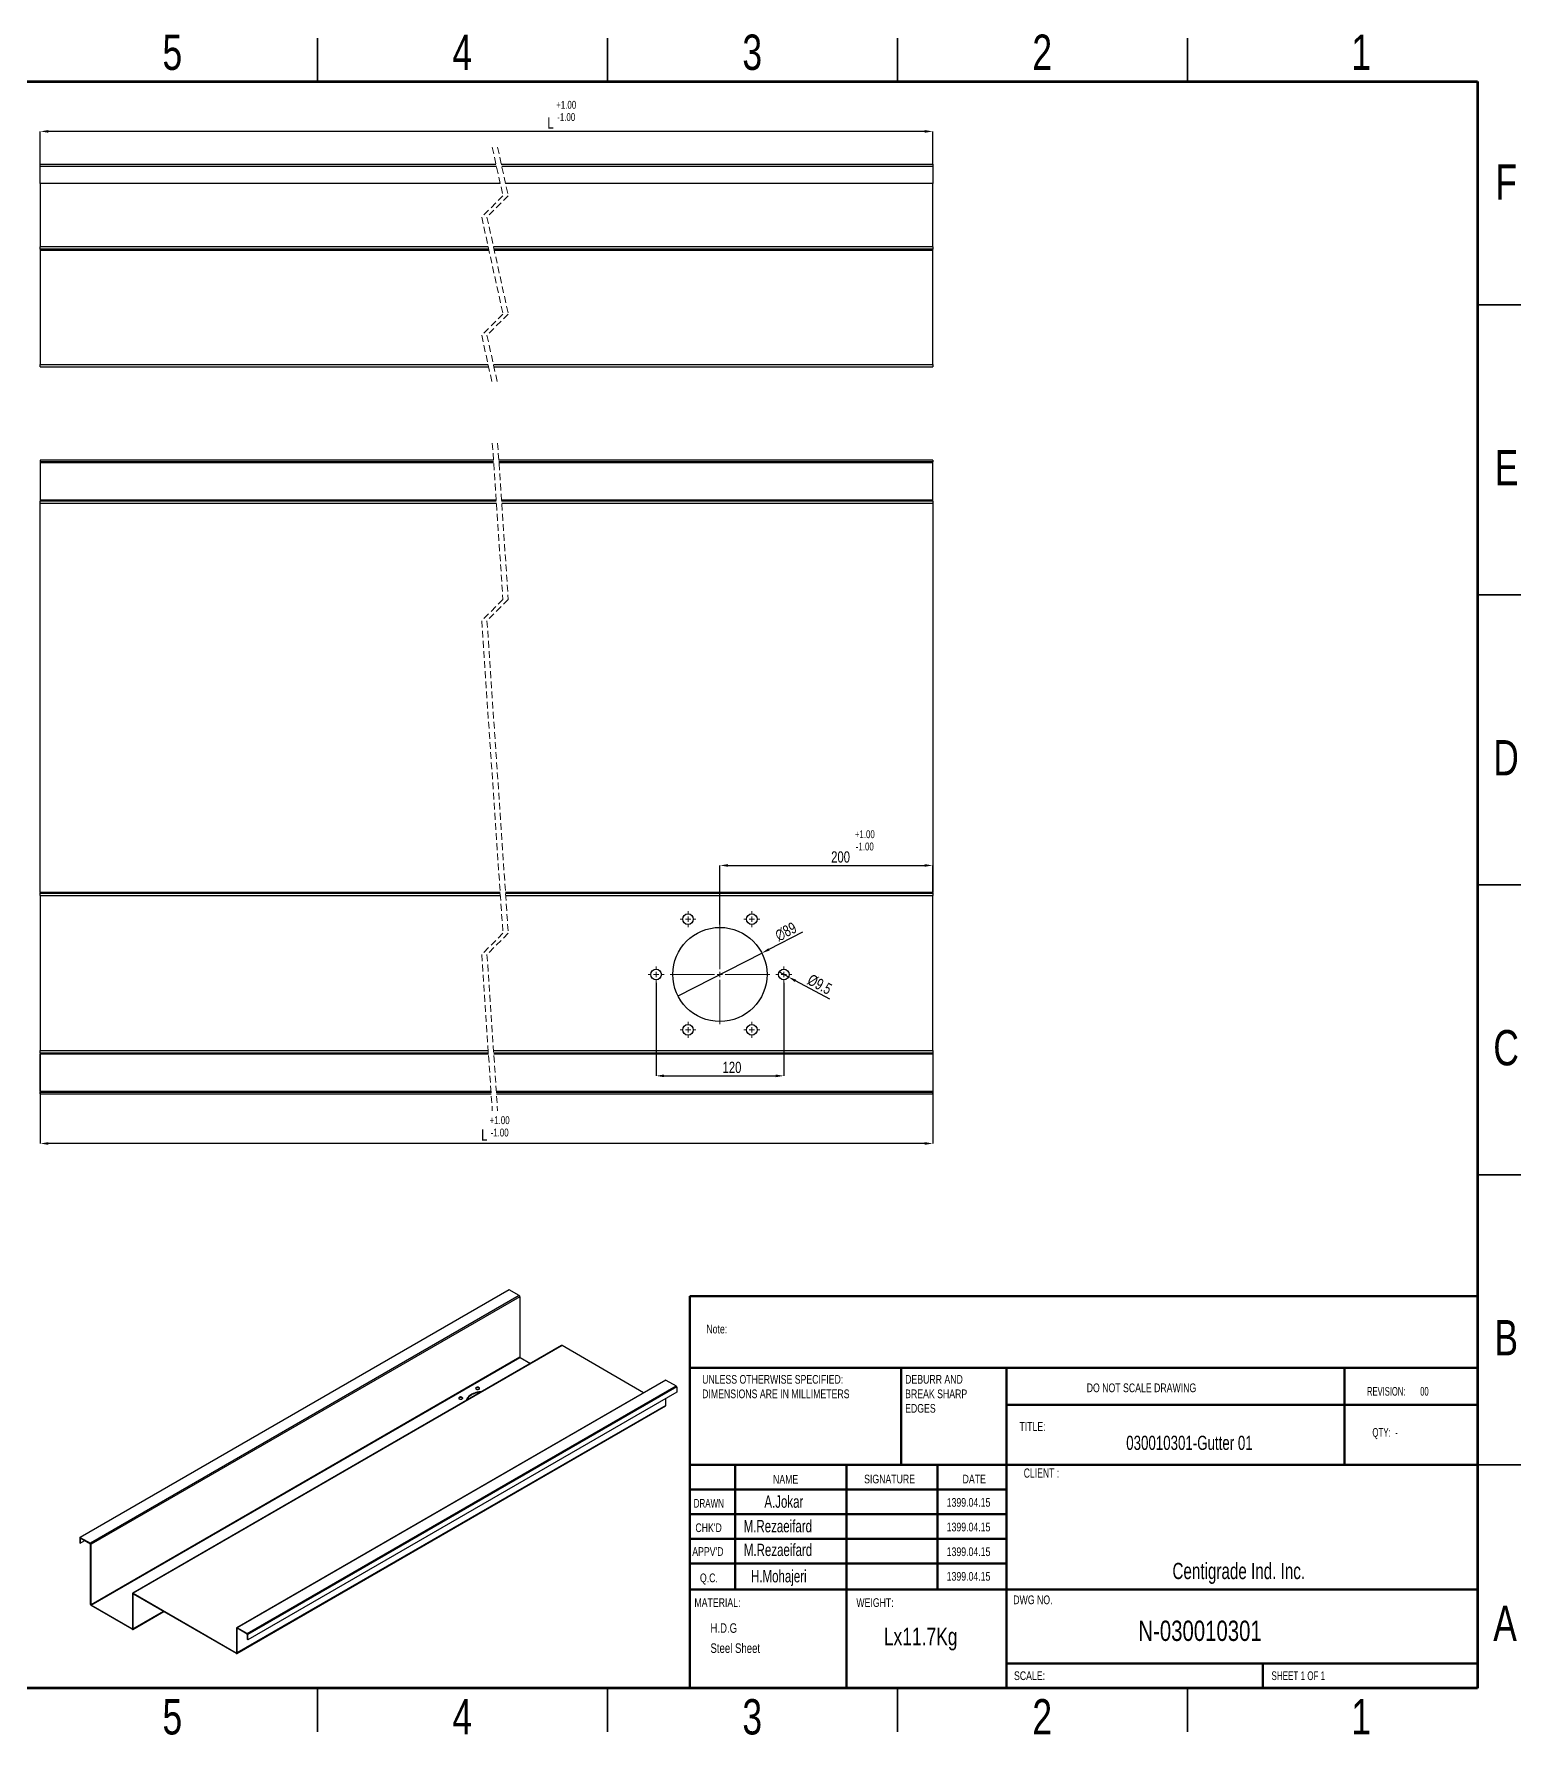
# Model space of a CAD drawing. Header units: millimetres. Extents: x 1386 to 1838, y 450 to 770.
# Drawn here: x 1559 to 1838.5, y 450.4 to 770.1 of the extents above; entities that cross this region are included whole.
import ezdxf

# ---------------------------------------------------------------- set-up
doc = ezdxf.new("R2010")
doc.units = ezdxf.units.MM
doc.linetypes.add('HIDDEN', pattern=[1.905, 1.27, -0.635])
doc.styles.add('SLDTEXTSTYLE0', font='TXT', dxfattribs={"width": 0.75})
doc.styles.add('SLDTEXTSTYLE1', font='TXT', dxfattribs={"width": 0.686449})
doc.styles.add('SLDTEXTSTYLE2', font='TXT', dxfattribs={"width": 0.652778})
doc.styles.add('SLDTEXTSTYLE3', font='TXT', dxfattribs={"width": 0.692308})
doc.styles.add('SLDTEXTSTYLE4', font='TXT', dxfattribs={"width": 0.7})
doc.styles.add('SLDTEXTSTYLE5', font='TXT', dxfattribs={"width": 0.678571})
doc.dimstyles.new('SLDDIMSTYLE3', dxfattribs={"dimtxt": 2.116667, "dimasz": 1.5, "dimexe": 0, "dimexo": 0.0625, "dimgap": 0.529167, "dimtad": 1, "dimdec": 0, "dimlfac": 5, "dimrnd": 1e-09, "dimzin": 12, "dimdsep": 46, "dimtxsty": 'SLDTEXTSTYLE0', "dimsah": 1, "dimcen": 0.09, "dimadec": 0, "dimazin": 3, "dimtfac": 1, "dimtdec": 0, "dimtofl": 0, "dimtmove": 0, "dimatfit": 3, "dimfxl": 1, "dimfrac": 2, "dimtolj": 1, "dimtzin": 12, "dimarcsym": 0})
doc.dimstyles.new('SLDDIMSTYLE34', dxfattribs={"dimtxt": 2.116667, "dimasz": 1.5, "dimexe": 0, "dimexo": 0.0625, "dimgap": 0.529167, "dimtad": 1, "dimdec": 0, "dimlfac": 5, "dimrnd": 1e-09, "dimzin": 12, "dimdsep": 46, "dimtxsty": 'SLDTEXTSTYLE0', "dimblk1": 'NONE', "dimsah": 1, "dimcen": 0, "dimadec": 0, "dimazin": 3, "dimtfac": 1, "dimtdec": 0, "dimtmove": 0, "dimatfit": 3, "dimldrblk": 'NONE', "dimfxl": 1, "dimfrac": 2, "dimtolj": 1, "dimtzin": 12, "dimarcsym": 0})
doc.dimstyles.new('SLDDIMSTYLE35', dxfattribs={"dimtxt": 2.116667, "dimasz": 1.5, "dimexe": 0, "dimexo": 0.0625, "dimgap": 0.529167, "dimtad": 1, "dimdec": 0, "dimlfac": 5, "dimrnd": 1e-09, "dimzin": 12, "dimdsep": 46, "dimtxsty": 'SLDTEXTSTYLE0', "dimblk1": 'NONE', "dimsah": 1, "dimcen": 0, "dimadec": 0, "dimazin": 3, "dimtfac": 1, "dimtdec": 0, "dimtmove": 0, "dimatfit": 3, "dimldrblk": 'NONE', "dimfxl": 1, "dimfrac": 2, "dimtolj": 1, "dimtzin": 12, "dimarcsym": 0})

# ---------------------------------------------------------------- blocks, each defined once
blk = doc.blocks.new('*D70')
at = {"color": 0, "linetype": 'Continuous', "lineweight": -2, "transparency": 16777216}
for p, q in [((1560.21, 745.67), (1560.21, 751.77)), ((1726.44, 751.77), (1561.71, 751.77)), ((1727.94, 745.67), (1727.94, 751.77))]:
    blk.add_line(p, q, dxfattribs=at)
at = {"color": 0, "linetype": 'Continuous', "transparency": 16777216}
for points in [[(1561.71, 752.02), (1561.71, 751.52), (1560.21, 751.77)], [(1726.44, 752.02), (1726.44, 751.52), (1727.94, 751.77)]]:
    blk.add_solid(points, dxfattribs=at)
at = {"layer": 'Defpoints', "color": 0, "linetype": 'Continuous', "transparency": 16777216}
for p in [(1560.21, 751.77), (1560.21, 745.61), (1727.94, 745.61)]:
    blk.add_point(p, dxfattribs=at)
at = {"color": 0, "linetype": 'Continuous', "lineweight": 18, "transparency": 16777216, "insert": (1656.12, 754.41), "char_height": 2.117, "attachment_point": 2, "style": 'SLDTEXTSTYLE0'}
blk.add_mtext('\\A1;L', dxfattribs=at)
blk = doc.blocks.new('*D49')
at = {"color": 0, "linetype": 'Continuous', "lineweight": -2, "transparency": 16777216}
for p, q in [((1560.21, 578.54), (1560.21, 561.58)), ((1727.94, 578.54), (1727.94, 561.58)), ((1726.44, 561.58), (1561.71, 561.58))]:
    blk.add_line(p, q, dxfattribs=at)
at = {"color": 0, "linetype": 'Continuous', "transparency": 16777216}
for points in [[(1561.71, 561.83), (1561.71, 561.33), (1560.21, 561.58)], [(1726.44, 561.83), (1726.44, 561.33), (1727.94, 561.58)]]:
    blk.add_solid(points, dxfattribs=at)
at = {"layer": 'Defpoints', "color": 0, "linetype": 'Continuous', "transparency": 16777216}
for p in [(1560.21, 578.6), (1727.94, 578.6), (1560.21, 561.58)]:
    blk.add_point(p, dxfattribs=at)
at = {"color": 0, "linetype": 'Continuous', "lineweight": 18, "transparency": 16777216, "insert": (1643.66, 564.23), "char_height": 2.117, "attachment_point": 2, "style": 'SLDTEXTSTYLE0'}
blk.add_mtext('\\A1;L', dxfattribs=at)
blk = doc.blocks.new('*D50')
at = {"color": 0, "linetype": 'Continuous', "lineweight": -2, "transparency": 16777216}
for p, q in [((1703.47, 601.28), (1697.15, 598.05)), ((1680.06, 589.32), (1695.82, 597.37))]:
    blk.add_line(p, q, dxfattribs=at)
at = {"color": 0, "linetype": 'Continuous', "transparency": 16777216}
blk.add_solid([(1697.04, 598.27), (1697.27, 597.83), (1695.82, 597.37)], dxfattribs=at)
at = {"layer": 'Defpoints', "color": 0, "linetype": 'Continuous', "transparency": 16777216}
for p in [(1695.82, 597.37), (1680.06, 589.32)]:
    blk.add_point(p, dxfattribs=at)
at = {"color": 0, "linetype": 'Continuous', "lineweight": 18, "transparency": 16777216, "insert": (1698.03, 601.47), "char_height": 2.117, "attachment_point": 1, "rotation": 27.0618, "style": 'SLDTEXTSTYLE0'}
blk.add_mtext('\\A1;∅89', dxfattribs=at)
blk = doc.blocks.new('_NONE')
blk = doc.blocks.new('*D51')
at = {"color": 0, "linetype": 'Continuous', "lineweight": -2, "transparency": 16777216}
for p, q in [((1699.06, 593.82), (1700.82, 592.87)), ((1708.58, 588.68), (1702.14, 592.15))]:
    blk.add_line(p, q, dxfattribs=at)
at = {"color": 0, "linetype": 'Continuous', "transparency": 16777216}
blk.add_solid([(1702.26, 592.37), (1702.02, 591.93), (1700.82, 592.87)], dxfattribs=at)
at = {"layer": 'Defpoints', "color": 0, "linetype": 'Continuous', "transparency": 16777216}
for p in [(1699.06, 593.82), (1700.82, 592.87)]:
    blk.add_point(p, dxfattribs=at)
at = {"color": 0, "linetype": 'Continuous', "lineweight": 18, "transparency": 16777216, "insert": (1705.18, 593.52), "char_height": 2.117, "attachment_point": 1, "rotation": 331.6474, "style": 'SLDTEXTSTYLE0'}
blk.add_mtext('\\A1;%%c9.5', dxfattribs=at)
blk = doc.blocks.new('*D52')
at = {"color": 0, "linetype": 'Continuous', "lineweight": -2, "transparency": 16777216}
for p, q in [((1675.94, 591.78), (1675.94, 574.29)), ((1699.94, 591.78), (1699.94, 574.29)), ((1677.44, 574.29), (1698.44, 574.29))]:
    blk.add_line(p, q, dxfattribs=at)
at = {"color": 0, "linetype": 'Continuous', "transparency": 16777216}
for points in [[(1677.44, 574.54), (1677.44, 574.04), (1675.94, 574.29)], [(1698.44, 574.54), (1698.44, 574.04), (1699.94, 574.29)]]:
    blk.add_solid(points, dxfattribs=at)
at = {"layer": 'Defpoints', "color": 0, "linetype": 'Continuous', "transparency": 16777216}
for p in [(1675.94, 591.84), (1699.94, 591.84), (1699.94, 574.29)]:
    blk.add_point(p, dxfattribs=at)
at = {"color": 0, "linetype": 'Continuous', "lineweight": 18, "transparency": 16777216, "insert": (1690.2, 576.94), "char_height": 2.117, "attachment_point": 2, "style": 'SLDTEXTSTYLE0'}
blk.add_mtext('\\A1;120', dxfattribs=at)
blk = doc.blocks.new('*D53')
at = {"color": 0, "linetype": 'Continuous', "lineweight": -2, "transparency": 16777216}
for p, q in [((1687.94, 602.75), (1687.94, 613.83)), ((1689.44, 613.83), (1726.44, 613.83)), ((1727.94, 608.66), (1727.94, 613.83))]:
    blk.add_line(p, q, dxfattribs=at)
at = {"color": 0, "linetype": 'Continuous', "transparency": 16777216}
for points in [[(1689.44, 614.08), (1689.44, 613.58), (1687.94, 613.83)], [(1726.44, 614.08), (1726.44, 613.58), (1727.94, 613.83)]]:
    blk.add_solid(points, dxfattribs=at)
at = {"layer": 'Defpoints', "color": 0, "linetype": 'Continuous', "transparency": 16777216}
for p in [(1727.94, 613.83), (1727.94, 608.6), (1687.94, 602.69)]:
    blk.add_point(p, dxfattribs=at)
at = {"color": 0, "linetype": 'Continuous', "lineweight": 18, "transparency": 16777216, "insert": (1710.61, 616.48), "char_height": 2.117, "attachment_point": 2, "style": 'SLDTEXTSTYLE0'}
blk.add_mtext('\\A1;200', dxfattribs=at)
blk = doc.blocks.new('SW_CENTERMARKSYMBOL_56')
at = {"color": 0, "linetype": 'Continuous', "lineweight": 0}
for p, q in [((-1, 0), (-1.5, 0)), ((0, 0), (-0.5, 0)), ((0, 1), (0, 1.5)), ((0, 0), (0, 0.5)), ((0, 0), (0, -0.5)), ((0, 0), (0.5, 0)), ((1, 0), (1.5, 0)), ((0, -1), (0, -1.5))]:
    blk.add_line(p, q, dxfattribs=at)
blk = doc.blocks.new('SW_CENTERMARKSYMBOL_57')
at = {"color": 0, "linetype": 'Continuous', "lineweight": 0}
for p, q in [((0, 1), (0, 9.35)), ((-1, 0), (-9.35, 0)), ((0, 0), (-0.5, 0)), ((0, 0), (0, 0.5)), ((0, 0), (0, -0.5)), ((0, 0), (0.5, 0)), ((1, 0), (9.35, 0)), ((0, -1), (0, -9.35))]:
    blk.add_line(p, q, dxfattribs=at)
blk = doc.blocks.new('SW_CENTERMARKSYMBOL_58')
at = {"color": 0, "linetype": 'Continuous', "lineweight": 0}
for p, q in [((-1, 0), (-1.5, 0)), ((0, 0), (-0.5, 0)), ((0, 1), (0, 1.5)), ((0, 0), (0, 0.5)), ((0, 0), (0, -0.5)), ((0, 0), (0.5, 0)), ((1, 0), (1.5, 0)), ((0, -1), (0, -1.5))]:
    blk.add_line(p, q, dxfattribs=at)
blk = doc.blocks.new('SW_CENTERMARKSYMBOL_59')
at = {"color": 0, "linetype": 'Continuous', "lineweight": 0}
for p, q in [((-1, 0), (-1.5, 0)), ((0, 0), (-0.5, 0)), ((0, 1), (0, 1.5)), ((0, 0), (0, 0.5)), ((0, 0), (0, -0.5)), ((0, 0), (0.5, 0)), ((1, 0), (1.5, 0)), ((0, -1), (0, -1.5))]:
    blk.add_line(p, q, dxfattribs=at)
blk = doc.blocks.new('SW_CENTERMARKSYMBOL_60')
at = {"color": 0, "linetype": 'Continuous', "lineweight": 0}
for p, q in [((-1, 0), (-1.5, 0)), ((0, 0), (-0.5, 0)), ((0, 1), (0, 1.5)), ((0, 0), (0, 0.5)), ((0, 0), (0, -0.5)), ((0, 0), (0.5, 0)), ((1, 0), (1.5, 0)), ((0, -1), (0, -1.5))]:
    blk.add_line(p, q, dxfattribs=at)
blk = doc.blocks.new('SW_CENTERMARKSYMBOL_61')
at = {"color": 0, "linetype": 'Continuous', "lineweight": 0}
for p, q in [((-1, 0), (-1.5, 0)), ((0, 0), (-0.5, 0)), ((0, 1), (0, 1.5)), ((0, 0), (0, 0.5)), ((0, 0), (0, -0.5)), ((0, 0), (0.5, 0)), ((1, 0), (1.5, 0)), ((0, -1), (0, -1.5))]:
    blk.add_line(p, q, dxfattribs=at)
blk = doc.blocks.new('SW_CENTERMARKSYMBOL_62')
at = {"color": 0, "linetype": 'Continuous', "lineweight": 0}
for p, q in [((-1, 0), (-1.5, 0)), ((0, 0), (-0.5, 0)), ((0, 1), (0, 1.5)), ((0, 0), (0, 0.5)), ((0, 0), (0, -0.5)), ((0, 0), (0.5, 0)), ((1, 0), (1.5, 0)), ((0, -1), (0, -1.5))]:
    blk.add_line(p, q, dxfattribs=at)
blk = doc.blocks.new('SW_NOTE_62')
at = {"color": 0, "linetype": 'Continuous', "lineweight": 0, "char_height": 1.5, "attachment_point": 1, "style": 'SLDTEXTSTYLE0'}
for s, insert in [('UNLESS OTHERWISE SPECIFIED:', (0, 1.93)), ('DIMENSIONS ARE IN MILLIMETERS', (0, -0.57))]:
    blk.add_mtext(s, dxfattribs=dict(at, insert=insert))
blk = doc.blocks.new('SW_NOTE_63')
at = {"color": 0, "linetype": 'Continuous', "lineweight": 0, "char_height": 1.5, "attachment_point": 1, "style": 'SLDTEXTSTYLE0'}
for s, insert in [('DEBURR AND', (0, 1.93)), ('BREAK SHARP', (0, -0.57)), ('EDGES', (0, -3.07))]:
    blk.add_mtext(s, dxfattribs=dict(at, insert=insert))

msp = doc.modelspace()

# ---------------------------------------------------------------- linework, layer by layer
at = {"color": 7, "linetype": 'Continuous', "lineweight": 35}
for p, q in [((1612.33, 769.3), (1612.33, 761.13)), ((1612.33, 761.13), (1612.33, 769.3)), ((1666.83, 761.13), (1666.83, 769.3)), ((1721.33, 761.13), (1721.33, 769.3)), ((1775.82, 761.13), (1775.82, 769.3)), ((1830.32, 719.17), (1838.49, 719.17)), ((1830.32, 664.67), (1838.49, 664.67)), ((1838.49, 610.17), (1830.32, 610.17)), ((1830.32, 610.17), (1838.49, 610.17)), ((1830.32, 555.68), (1838.49, 555.68)), ((1830.32, 501.18), (1838.49, 501.18)), ((1612.33, 451.04), (1612.33, 459.22)), ((1612.33, 459.22), (1612.33, 451.04)), ((1666.83, 459.22), (1666.83, 451.04)), ((1721.33, 459.22), (1721.33, 451.04)), ((1775.82, 459.22), (1775.82, 451.04))]:
    msp.add_line(p, q, dxfattribs=at)
at = {"color": 7, "linetype": 'Continuous', "lineweight": 70}
for p, q in [((1394.35, 761.13), (1830.32, 761.13)), ((1830.32, 761.13), (1830.32, 459.22)), ((1830.32, 459.22), (1394.35, 459.22))]:
    msp.add_line(p, q, dxfattribs=at)
at = {"color": 7, "linetype": 'HIDDEN', "lineweight": 18}
for p, q in [((1645.16, 748.78), (1647.16, 739.67)), ((1646.16, 748.78), (1648.16, 739.67)), ((1647.16, 739.67), (1643.16, 735.67)), ((1648.16, 739.67), (1644.16, 735.67)), ((1643.16, 735.67), (1647.16, 717.45)), ((1644.16, 735.67), (1648.16, 717.45)), ((1647.16, 717.45), (1643.16, 713.45)), ((1648.16, 717.45), (1644.16, 713.45)), ((1643.16, 713.45), (1645.16, 704.33)), ((1644.16, 713.45), (1646.16, 704.33)), ((1645.16, 693.18), (1647.16, 663.81)), ((1646.16, 693.18), (1648.16, 663.81)), ((1647.16, 663.81), (1643.16, 659.81)), ((1648.16, 663.81), (1644.16, 659.81)), ((1643.16, 659.81), (1647.16, 601.09)), ((1644.16, 659.81), (1648.16, 601.09)), ((1647.16, 601.09), (1643.16, 597.09)), ((1648.16, 601.09), (1644.16, 597.09)), ((1643.16, 597.09), (1645.16, 567.73)), ((1644.16, 597.09), (1646.16, 567.73))]:
    msp.add_line(p, q, dxfattribs=at)
at = {"color": 7, "linetype": 'Continuous', "lineweight": 25}
for p, q in [((1560.21, 745.16), (1560.21, 745.61)), ((1560.21, 745.61), (1645.85, 745.61)), ((1645.95, 745.16), (1560.21, 745.16)), ((1560.21, 742.01), (1560.21, 745.16)), ((1646.85, 745.61), (1727.94, 745.61)), ((1727.94, 745.16), (1646.95, 745.16)), ((1727.94, 745.61), (1727.94, 745.16)), ((1727.94, 745.16), (1727.94, 742.01)), ((1646.64, 742.01), (1560.21, 742.01)), ((1560.21, 742.01), (1560.21, 730.06)), ((1727.94, 742.01), (1647.64, 742.01)), ((1727.94, 730.06), (1727.94, 742.01)), ((1644.39, 730.06), (1560.21, 730.06)), ((1560.21, 729.61), (1560.21, 730.06)), ((1644.49, 729.61), (1560.21, 729.61)), ((1560.21, 729.61), (1560.21, 729.46)), ((1560.21, 729.46), (1644.52, 729.46)), ((1560.21, 729.46), (1560.21, 707.96)), ((1727.94, 730.06), (1645.39, 730.06)), ((1727.94, 729.61), (1645.49, 729.61)), ((1645.52, 729.46), (1727.94, 729.46)), ((1727.94, 730.06), (1727.94, 729.61)), ((1727.94, 729.46), (1727.94, 729.61)), ((1727.94, 707.96), (1727.94, 729.46)), ((1560.21, 707.96), (1644.36, 707.96)), ((1560.21, 707.51), (1560.21, 707.96)), ((1560.21, 707.51), (1644.46, 707.51)), ((1645.36, 707.96), (1727.94, 707.96)), ((1645.46, 707.51), (1727.94, 707.51)), ((1727.94, 707.96), (1727.94, 707.51)), ((1560.21, 690), (1560.21, 689.7)), ((1645.37, 690), (1560.21, 690)), ((1645.39, 689.7), (1560.21, 689.7)), ((1560.21, 689.7), (1560.21, 689.55)), ((1560.21, 689.55), (1645.4, 689.55)), ((1560.21, 689.55), (1560.21, 682.45)), ((1727.94, 690), (1646.37, 690)), ((1727.94, 689.7), (1646.39, 689.7)), ((1646.4, 689.55), (1727.94, 689.55)), ((1727.94, 690), (1727.94, 689.7)), ((1727.94, 689.55), (1727.94, 689.7)), ((1727.94, 682.45), (1727.94, 689.55)), ((1560.21, 682.45), (1560.21, 682.3)), ((1645.89, 682.45), (1560.21, 682.45)), ((1560.21, 681.85), (1560.21, 682.3)), ((1645.9, 682.3), (1560.21, 682.3)), ((1645.93, 681.85), (1560.21, 681.85)), ((1560.21, 608.75), (1560.21, 681.85)), ((1727.94, 682.45), (1646.89, 682.45)), ((1727.94, 682.3), (1646.9, 682.3)), ((1727.94, 681.85), (1646.93, 681.85)), ((1727.94, 682.3), (1727.94, 682.45)), ((1727.94, 682.3), (1727.94, 681.85)), ((1727.94, 681.85), (1727.94, 608.75)), ((1560.21, 608.75), (1560.21, 608.6)), ((1646.63, 608.75), (1560.21, 608.75)), ((1560.21, 608.15), (1560.21, 608.6)), ((1560.21, 608.6), (1646.65, 608.6)), ((1560.21, 608.15), (1646.68, 608.15)), ((1560.21, 608.15), (1560.21, 579.05)), ((1727.94, 608.75), (1647.63, 608.75)), ((1647.65, 608.6), (1727.94, 608.6)), ((1647.68, 608.15), (1727.94, 608.15)), ((1727.94, 608.6), (1727.94, 608.75)), ((1727.94, 608.6), (1727.94, 608.15)), ((1727.94, 579.05), (1727.94, 608.15)), ((1560.21, 579.05), (1644.39, 579.05)), ((1560.21, 578.6), (1560.21, 579.05)), ((1560.21, 578.6), (1644.42, 578.6)), ((1560.21, 578.6), (1560.21, 578.45)), ((1645.39, 579.05), (1727.94, 579.05)), ((1645.42, 578.6), (1727.94, 578.6)), ((1727.94, 579.05), (1727.94, 578.6)), ((1727.94, 578.45), (1727.94, 578.6)), ((1560.21, 578.45), (1644.43, 578.45)), ((1560.21, 571.35), (1560.21, 578.45)), ((1645.43, 578.45), (1727.94, 578.45)), ((1727.94, 578.45), (1727.94, 571.35)), ((1644.91, 571.35), (1560.21, 571.35)), ((1560.21, 571.35), (1560.21, 571.2)), ((1560.21, 570.9), (1560.21, 571.2)), ((1560.21, 571.2), (1644.92, 571.2)), ((1560.21, 570.9), (1644.94, 570.9)), ((1727.94, 571.35), (1645.91, 571.35)), ((1645.92, 571.2), (1727.94, 571.2)), ((1645.94, 570.9), (1727.94, 570.9)), ((1727.94, 571.2), (1727.94, 571.35)), ((1727.94, 570.9), (1727.94, 571.2)), ((1648.26, 534.1), (1567.65, 487.56)), ((1648.34, 534.09), (1567.73, 487.55)), ((1650.23, 533), (1648.34, 534.09)), ((1650.23, 533), (1569.62, 486.46)), ((1650.35, 532.79), (1569.74, 486.26)), ((1650.35, 532.79), (1650.35, 521.43)), ((1650.35, 521.43), (1569.74, 474.9)), ((1569.77, 474.83), (1650.38, 521.37)), ((1658.18, 523.59), (1577.57, 477.06)), ((1658.26, 523.59), (1577.65, 477.05)), ((1650.38, 521.37), (1652.35, 520.23)), ((1673.59, 514.74), (1658.26, 523.59)), ((1677.72, 517.12), (1597.11, 470.58)), ((1677.8, 517.11), (1597.19, 470.58)), ((1599.08, 469.49), (1679.69, 516.02)), ((1679.81, 515.82), (1599.2, 469.28)), ((1679.81, 514.85), (1599.2, 468.32)), ((1677.8, 517.11), (1679.69, 516.02)), ((1679.81, 515.82), (1679.81, 514.85)), ((1597.12, 465.76), (1677.73, 512.29)), ((1677.76, 512.37), (1597.15, 465.84)), ((1677.76, 512.37), (1677.76, 513.67)), ((1567.69, 487.44), (1567.61, 487.48)), ((1567.61, 487.48), (1567.61, 486.52)), ((1567.61, 486.52), (1567.69, 486.47)), ((1567.69, 487.44), (1567.73, 487.46)), ((1567.69, 487.44), (1567.69, 486.47)), ((1567.69, 486.47), (1568.57, 486.98)), ((1567.73, 487.55), (1569.62, 486.46)), ((1567.73, 487.46), (1567.73, 487.55)), ((1567.73, 487.46), (1569.62, 486.37)), ((1569.62, 486.37), (1569.62, 486.46)), ((1569.66, 486.31), (1569.74, 486.26)), ((1569.66, 474.94), (1569.66, 486.31)), ((1569.74, 474.9), (1569.74, 486.26)), ((1577.61, 476.94), (1577.53, 476.98)), ((1577.53, 476.98), (1577.53, 470.4)), ((1577.61, 476.94), (1577.65, 476.96)), ((1577.61, 476.94), (1577.61, 470.35)), ((1577.65, 477.05), (1597.03, 465.86)), ((1577.65, 476.96), (1577.65, 477.05)), ((1577.65, 476.96), (1597.03, 465.77)), ((1569.74, 474.9), (1569.66, 474.94)), ((1577.49, 470.37), (1569.77, 474.83)), ((1569.77, 474.83), (1569.77, 474.74)), ((1577.49, 470.28), (1569.77, 474.74)), ((1577.58, 470.27), (1583.4, 473.64)), ((1577.61, 470.35), (1583.35, 473.67)), ((1577.53, 470.4), (1577.49, 470.37)), ((1577.49, 470.37), (1577.49, 470.28)), ((1577.53, 470.4), (1577.61, 470.35)), ((1597.15, 470.46), (1597.07, 470.51)), ((1597.07, 470.51), (1597.07, 465.88)), ((1597.15, 470.46), (1597.19, 470.48)), ((1597.15, 470.46), (1597.15, 465.84)), ((1597.19, 470.48), (1597.19, 470.58)), ((1599.08, 469.49), (1597.19, 470.58)), ((1599.08, 469.4), (1597.19, 470.48)), ((1599.08, 469.4), (1599.08, 469.49)), ((1599.12, 469.33), (1599.2, 469.28)), ((1599.12, 468.36), (1599.12, 469.33)), ((1599.2, 468.32), (1599.12, 468.36)), ((1599.2, 468.32), (1599.2, 469.28)), ((1597.07, 465.88), (1597.03, 465.86)), ((1597.03, 465.86), (1597.03, 465.77)), ((1597.07, 465.88), (1597.15, 465.84))]:
    msp.add_line(p, q, dxfattribs=at)
at = {"color": 7, "linetype": 'Continuous', "lineweight": 50}
for p, q in [((1682.31, 532.89), (1830.32, 532.89)), ((1682.31, 532.89), (1682.31, 519.44)), ((1682.31, 519.44), (1830.32, 519.44)), ((1682.31, 519.44), (1682.31, 459.49)), ((1721.98, 519.44), (1721.98, 501.18)), ((1741.82, 519.44), (1741.82, 459.22)), ((1805.35, 501.18), (1805.35, 519.44)), ((1830.32, 512.49), (1741.82, 512.49)), ((1830.32, 501.18), (1682.31, 501.18)), ((1690.81, 501.18), (1690.81, 477.75)), ((1711.72, 501.18), (1711.72, 459.49)), ((1728.85, 501.18), (1728.85, 477.75)), ((1741.82, 459.49), (1741.82, 501.18)), ((1741.82, 496.55), (1682.31, 496.55)), ((1741.82, 491.92), (1682.31, 491.92)), ((1741.82, 487.28), (1682.31, 487.28)), ((1741.82, 482.65), (1682.31, 482.65)), ((1693.64, 477.75), (1682.31, 477.75)), ((1693.64, 477.75), (1830.32, 477.75)), ((1741.82, 463.85), (1830.32, 463.85)), ((1789.99, 459.22), (1789.99, 463.85))]:
    msp.add_line(p, q, dxfattribs=at)
at = {"color": 7, "linetype": 'Continuous', "lineweight": 25, "flags": 128}
for points in [[(1643.22, 514.96), (1643.2, 514.96), (1642.9, 514.93), (1642.61, 514.89), (1642.33, 514.83), (1642.06, 514.76), (1641.8, 514.68), (1641.56, 514.58), (1641.33, 514.47), (1641.12, 514.35), (1640.93, 514.21), (1640.76, 514.07), (1640.61, 513.92), (1640.49, 513.77), (1640.39, 513.61), (1640.32, 513.44), (1640.27, 513.27), (1640.27, 513.26)], [(1643.03, 514.85), (1642.9, 514.84), (1642.61, 514.8), (1642.33, 514.74), (1642.06, 514.67), (1641.8, 514.58), (1641.56, 514.49), (1641.33, 514.38), (1641.12, 514.25), (1640.93, 514.12), (1640.76, 513.98), (1640.61, 513.83), (1640.49, 513.68), (1640.39, 513.51), (1640.32, 513.35), (1640.29, 513.27)], [(1642.14, 515.41), (1642.22, 515.37), (1642.31, 515.35), (1642.42, 515.35), (1642.52, 515.36), (1642.61, 515.38), (1642.69, 515.42), (1642.74, 515.47), (1642.77, 515.53), (1642.78, 515.59), (1642.75, 515.64), (1642.7, 515.69), (1642.63, 515.74), (1642.54, 515.76), (1642.44, 515.78), (1642.34, 515.78), (1642.24, 515.76), (1642.16, 515.73), (1642.09, 515.68), (1642.05, 515.63), (1642.03, 515.57), (1642.04, 515.51), (1642.08, 515.46), (1642.14, 515.41)], [(1642.77, 515.52), (1642.75, 515.55), (1642.7, 515.6), (1642.63, 515.64), (1642.54, 515.67), (1642.44, 515.69), (1642.34, 515.68), (1642.24, 515.67), (1642.16, 515.63), (1642.09, 515.59), (1642.05, 515.54), (1642.04, 515.52)], [(1638.96, 513.57), (1639.04, 513.54), (1639.13, 513.52), (1639.23, 513.51), (1639.33, 513.52), (1639.43, 513.55), (1639.5, 513.58), (1639.56, 513.63), (1639.59, 513.69), (1639.59, 513.75), (1639.57, 513.81), (1639.52, 513.86), (1639.45, 513.9), (1639.36, 513.93), (1639.26, 513.94), (1639.16, 513.94), (1639.06, 513.92), (1638.97, 513.89), (1638.91, 513.85), (1638.86, 513.79), (1638.85, 513.73), (1638.86, 513.68), (1638.89, 513.62), (1638.96, 513.57)], [(1639.59, 513.68), (1639.57, 513.71), (1639.52, 513.77), (1639.45, 513.81), (1639.36, 513.84), (1639.26, 513.85), (1639.16, 513.85), (1639.06, 513.83), (1638.97, 513.8), (1638.91, 513.75), (1638.86, 513.7), (1638.85, 513.68)]]:
    msp.add_lwpolyline(points, dxfattribs=at)
at = {"color": 7, "linetype": 'Continuous', "lineweight": 25}
for centre, radius in [((1681.94, 603.73), 1), ((1693.94, 603.73), 1), ((1687.94, 593.34), 8.85), ((1675.94, 593.34), 1), ((1699.94, 593.34), 1), ((1681.94, 582.95), 1), ((1693.94, 582.95), 1)]:
    msp.add_circle(centre, radius, dxfattribs=at)
for centre, radius, start, end in [((1648.29, 534.02), 0.0844, 54.3827, 114.3075), ((1650.09, 532.78), 0.258, 2.6057, 57.3943), ((1650.43, 521.44), 0.0849, 182.6043, 237.3953), ((1658.21, 523.52), 0.0844, 54.3823, 114.3073), ((1677.75, 517.04), 0.0844, 54.3832, 114.3065), ((1679.55, 515.81), 0.258, 2.6053, 57.3947), ((1677.69, 512.36), 0.0792, 303.5077, 7.804), ((1567.69, 487.5), 0.0733, 50.7972, 189.2135), ((1567.72, 487.44), 0.0241, 50.796, 189.2157), ((1569.48, 486.25), 0.258, 2.6057, 57.3943), ((1569.57, 486.3), 0.0849, 2.6046, 57.3951), ((1577.6, 476.99), 0.0733, 50.7969, 189.2136), ((1577.63, 476.94), 0.0241, 50.7968, 189.2128), ((1569.91, 474.96), 0.258, 182.6056, 237.3944), ((1569.82, 474.9), 0.0849, 182.6043, 237.3953), ((1577.51, 470.39), 0.0241, 230.7974, 9.2143), ((1577.54, 470.34), 0.0733, 230.797, 9.2144), ((1597.15, 470.52), 0.0733, 50.7969, 189.2145), ((1597.18, 470.47), 0.0241, 50.7974, 189.2143), ((1598.94, 469.27), 0.258, 2.6053, 57.3947), ((1599.03, 469.33), 0.0849, 2.6062, 57.3942), ((1597.05, 465.88), 0.0241, 230.7968, 9.2128), ((1597.08, 465.82), 0.0733, 230.7969, 9.2136)]:
    msp.add_arc(centre, radius, start, end, dxfattribs=at)

# ---------------------------------------------------------------- block references
at = {"color": 7, "linetype": 'Continuous', "lineweight": 0}
for name, p in [('SW_CENTERMARKSYMBOL_62', (1681.94, 603.73)), ('SW_CENTERMARKSYMBOL_56', (1693.94, 603.73)), ('SW_CENTERMARKSYMBOL_57', (1687.94, 593.34)), ('SW_CENTERMARKSYMBOL_61', (1675.94, 593.34)), ('SW_CENTERMARKSYMBOL_58', (1699.94, 593.34)), ('SW_CENTERMARKSYMBOL_60', (1681.94, 582.95)), ('SW_CENTERMARKSYMBOL_59', (1693.94, 582.95))]:
    msp.add_blockref(name, p, dxfattribs=at)
at = {"color": 7, "linetype": 'Continuous', "lineweight": 0, "xscale": 1.089930452278884, "yscale": 1.089930452278884, "zscale": 1.089930452278884}
for name, p in [('SW_NOTE_62', (1684.6, 515.97)), ('SW_NOTE_63', (1722.75, 515.97))]:
    msp.add_blockref(name, p, dxfattribs=at)

# ---------------------------------------------------------------- texts
at = {"color": 7, "linetype": 'Continuous', "lineweight": 0}
for s, insert, char_height, attachment_point, style in [('5', (1585.02, 769.97), 6.64, 2, 'SLDTEXTSTYLE0'), ('4', (1639.51, 769.97), 6.64, 2, 'SLDTEXTSTYLE0'), ('3', (1694.01, 769.97), 6.64, 2, 'SLDTEXTSTYLE0'), ('2', (1748.51, 769.97), 6.64, 2, 'SLDTEXTSTYLE0'), ('1', (1808.45, 769.97), 6.64, 2, 'SLDTEXTSTYLE0'), ('F', (1835.7, 745.57), 6.64, 2, 'SLDTEXTSTYLE0'), ('E', (1835.78, 691.89), 6.64, 2, 'SLDTEXTSTYLE0'), ('D', (1835.69, 637.4), 6.64, 2, 'SLDTEXTSTYLE0'), ('C', (1835.7, 582.9), 6.64, 2, 'SLDTEXTSTYLE0'), ('Note:', (1685.39, 527.52), 1.635, 1, 'SLDTEXTSTYLE0'), ('B', (1835.72, 528.4), 6.64, 2, 'SLDTEXTSTYLE0'), ('DO NOT SCALE DRAWING', (1756.87, 516.48), 1.6349, 1, 'SLDTEXTSTYLE0'), ('REVISION:       00', (1809.56, 515.82), 1.6349, 1, 'SLDTEXTSTYLE2'), ('TITLE:', (1744.23, 509.21), 1.635, 1, 'SLDTEXTSTYLE0'), ('030010301-Gutter 01', (1764.3, 506.66), 2.6703, 1, 'SLDTEXTSTYLE4'), ('QTY:  -', (1810.56, 508.09), 1.635, 1, 'SLDTEXTSTYLE5'), ('NAME', (1697.92, 499.28), 1.635, 1, 'SLDTEXTSTYLE0'), ('SIGNATURE', (1715.04, 499.34), 1.635, 1, 'SLDTEXTSTYLE0'), ('DATE', (1733.55, 499.34), 1.635, 1, 'SLDTEXTSTYLE0'), ('CLIENT :', (1745.04, 500.51), 1.73, 1, 'SLDTEXTSTYLE4'), ('A.Jokar', (1696.29, 495.43), 2.307, 1, 'SLDTEXTSTYLE4'), ('DRAWN', (1683.01, 494.79), 1.635, 1, 'SLDTEXTSTYLE1'), ('1399.04.15', (1730.56, 494.95), 1.635, 1, 'SLDTEXTSTYLE0'), ("CHK'D", (1683.33, 490.19), 1.635, 1, 'SLDTEXTSTYLE0'), ('M.Rezaeifard', (1692.4, 490.82), 2.307, 1, 'SLDTEXTSTYLE4'), ('1399.04.15', (1730.56, 490.32), 1.635, 1, 'SLDTEXTSTYLE0'), ('M.Rezaeifard', (1692.44, 486.36), 2.307, 1, 'SLDTEXTSTYLE4'), ("APPV'D", (1682.74, 485.72), 1.635, 1, 'SLDTEXTSTYLE0'), ('1399.04.15', (1730.56, 485.68), 1.635, 1, 'SLDTEXTSTYLE0'), ('Centigrade Ind. Inc.', (1772.99, 482.77), 3.0518, 1, 'SLDTEXTSTYLE4'), ('Q.C.', (1684.18, 480.77), 1.635, 1, 'SLDTEXTSTYLE0'), ('H.Mohajeri', (1693.79, 481.41), 2.307, 1, 'SLDTEXTSTYLE4'), ('1399.04.15', (1730.56, 481.05), 1.635, 1, 'SLDTEXTSTYLE0'), ('DWG NO.', (1743.07, 476.64), 1.635, 1, 'SLDTEXTSTYLE0'), ('MATERIAL:', (1683.15, 476.12), 1.635, 1, 'SLDTEXTSTYLE0'), ('WEIGHT:', (1713.58, 476.12), 1.633, 1, 'SLDTEXTSTYLE0'), ('A', (1835.5, 474.72), 6.64, 2, 'SLDTEXTSTYLE0'), ('H.D.G', (1686.16, 471.42), 1.798, 1, 'SLDTEXTSTYLE0'), ('Lx11.7Kg', (1718.74, 470.56), 3.267, 1, 'SLDTEXTSTYLE0'), ('N-030010301', (1766.58, 471.91), 3.8148, 1, 'SLDTEXTSTYLE0'), ('Steel Sheet ', (1686.16, 467.64), 1.7983, 1, 'SLDTEXTSTYLE0'), ('SCALE:', (1743.21, 462.38), 1.635, 1, 'SLDTEXTSTYLE0'), ('SHEET 1 OF 1', (1791.6, 462.38), 1.6349, 1, 'SLDTEXTSTYLE3'), ('5', (1585.02, 457.16), 6.64, 2, 'SLDTEXTSTYLE0'), ('4', (1639.51, 457.16), 6.64, 2, 'SLDTEXTSTYLE0'), ('3', (1694.01, 457.16), 6.64, 2, 'SLDTEXTSTYLE0'), ('2', (1748.51, 457.16), 6.64, 2, 'SLDTEXTSTYLE0'), ('1', (1808.45, 457.16), 6.64, 2, 'SLDTEXTSTYLE0')]:
    msp.add_mtext(s, dxfattribs=dict(at, insert=insert, char_height=char_height, attachment_point=attachment_point, style=style))
at = {"color": 7, "linetype": 'Continuous', "lineweight": 18, "char_height": 1.482, "attachment_point": 2, "style": 'SLDTEXTSTYLE0'}
for s, insert in [('\\A1;+1.00', (1659.05, 757.51)), ('\\A1;-1.00', (1659.05, 755.2)), ('\\A1;+1.00', (1715.17, 620.44)), ('\\A1;-1.00', (1715.17, 618.13)), ('\\A1;+1.00', (1646.53, 566.7)), ('\\A1;-1.00', (1646.53, 564.38))]:
    msp.add_mtext(s, dxfattribs=dict(at, insert=insert))

# ---------------------------------------------------------------- dimensions: what is measured, and where the dimension line sits
at = {"color": 7, "linetype": 'Continuous', "lineweight": 18}
for base, p1, p2, picture, middle in [((1560.21, 751.77), (1727.94, 745.61), (1560.21, 745.61), '*D70', (1656.12, 751.77)), ((1560.21, 561.58), (1727.94, 578.6), (1560.21, 578.6), '*D49', (1643.66, 561.58))]:
    dim = msp.add_linear_dim(base=base, p1=p1, p2=p2, text='L', dimstyle='SLDDIMSTYLE3', dxfattribs=at)
    dim.commit()
    dim.dimension.update_dxf_attribs({"geometry": picture, "text_midpoint": middle, "dimtype": 160})
for base, p1, p2, picture, middle in [((1727.94, 613.83), (1687.94, 602.69), (1727.94, 608.6), '*D53', (1710.61, 613.83)), ((1699.94, 574.29), (1675.94, 591.84), (1699.94, 591.84), '*D52', (1690.2, 574.29))]:
    dim = msp.add_linear_dim(base=base, p1=p1, p2=p2, dimstyle='SLDDIMSTYLE3', dxfattribs=at)
    dim.commit()
    dim.dimension.update_dxf_attribs({"geometry": picture, "text_midpoint": middle, "dimtype": 160})
dim = msp.add_diameter_dim_2p(p1=(1680.055997, 589.315775), p2=(1695.818134, 597.368418), dimstyle='SLDDIMSTYLE34', dxfattribs=at)
dim.commit()
dim.dimension.update_dxf_attribs({"geometry": '*D50', "text_midpoint": (1701.115466, 600.074746), "dimtype": 163})
dim = msp.add_diameter_dim_2p(p1=(1699.06, 593.82), p2=(1700.82, 592.87), text='%%c9.5', dimstyle='SLDDIMSTYLE35', dxfattribs=at)
dim.commit()
dim.dimension.update_dxf_attribs({"geometry": '*D51', "text_midpoint": (1706.77, 591.46)})

doc.saveas('drawing.dxf')
